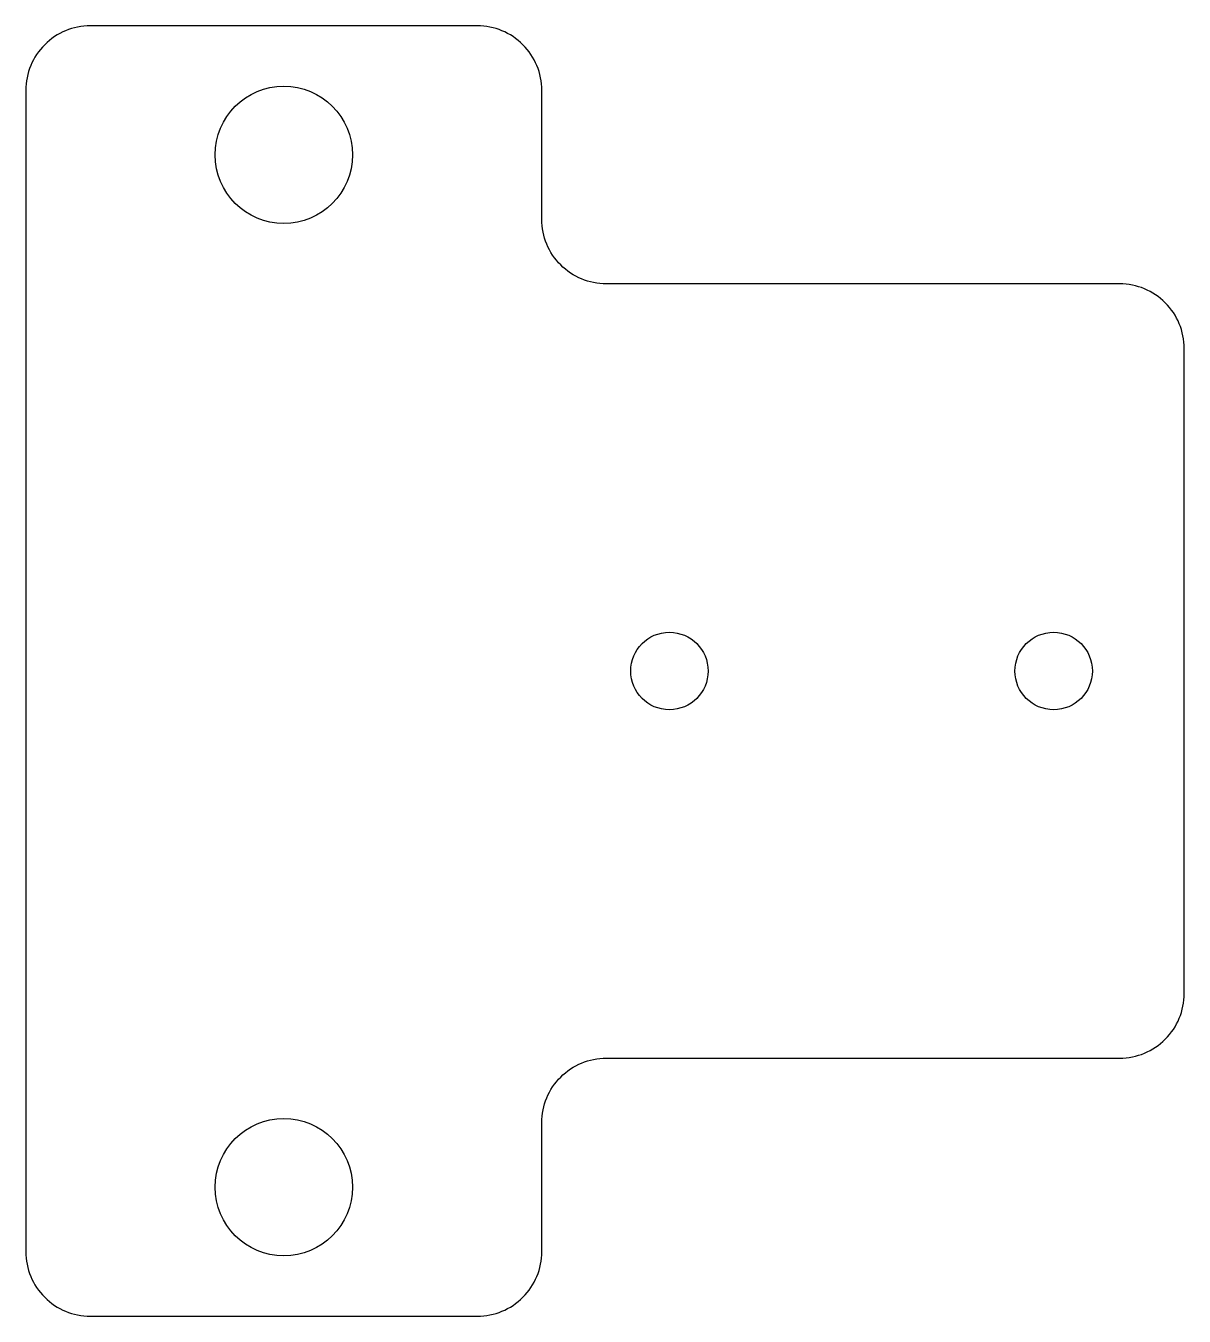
# Model space of a CAD drawing. Header units: inches. Extents: x -0.5 to 1.75, y -1.25 to 1.25.
import ezdxf

# ---------------------------------------------------------------- set-up
doc = ezdxf.new("R2010")
doc.units = ezdxf.units.IN
doc.header["$MEASUREMENT"] = 0

msp = doc.modelspace()

# ---------------------------------------------------------------- linework, layer by layer
msp.add_lwpolyline([(1.62, -0.75, 0.414214), (1.745, -0.625), (1.745, 0.625, 0.414214), (1.62, 0.75), (0.625, 0.75, -0.414214), (0.5, 0.875), (0.5, 1.125, 0.414214), (0.375, 1.25), (-0.375, 1.25, 0.414214), (-0.5, 1.125), (-0.5, -1.125, 0.414214), (-0.375, -1.25), (0.375, -1.25, 0.414214), (0.5, -1.125), (0.5, -0.875, -0.414214), (0.625, -0.75)], format="xyb", close=True)
for centre, radius in [((0, 1), 0.133), ((0.7473, 0), 0.075), ((1.492, 0), 0.075), ((0, -1), 0.133)]:
    msp.add_circle(centre, radius)

doc.saveas('drawing.dxf')
